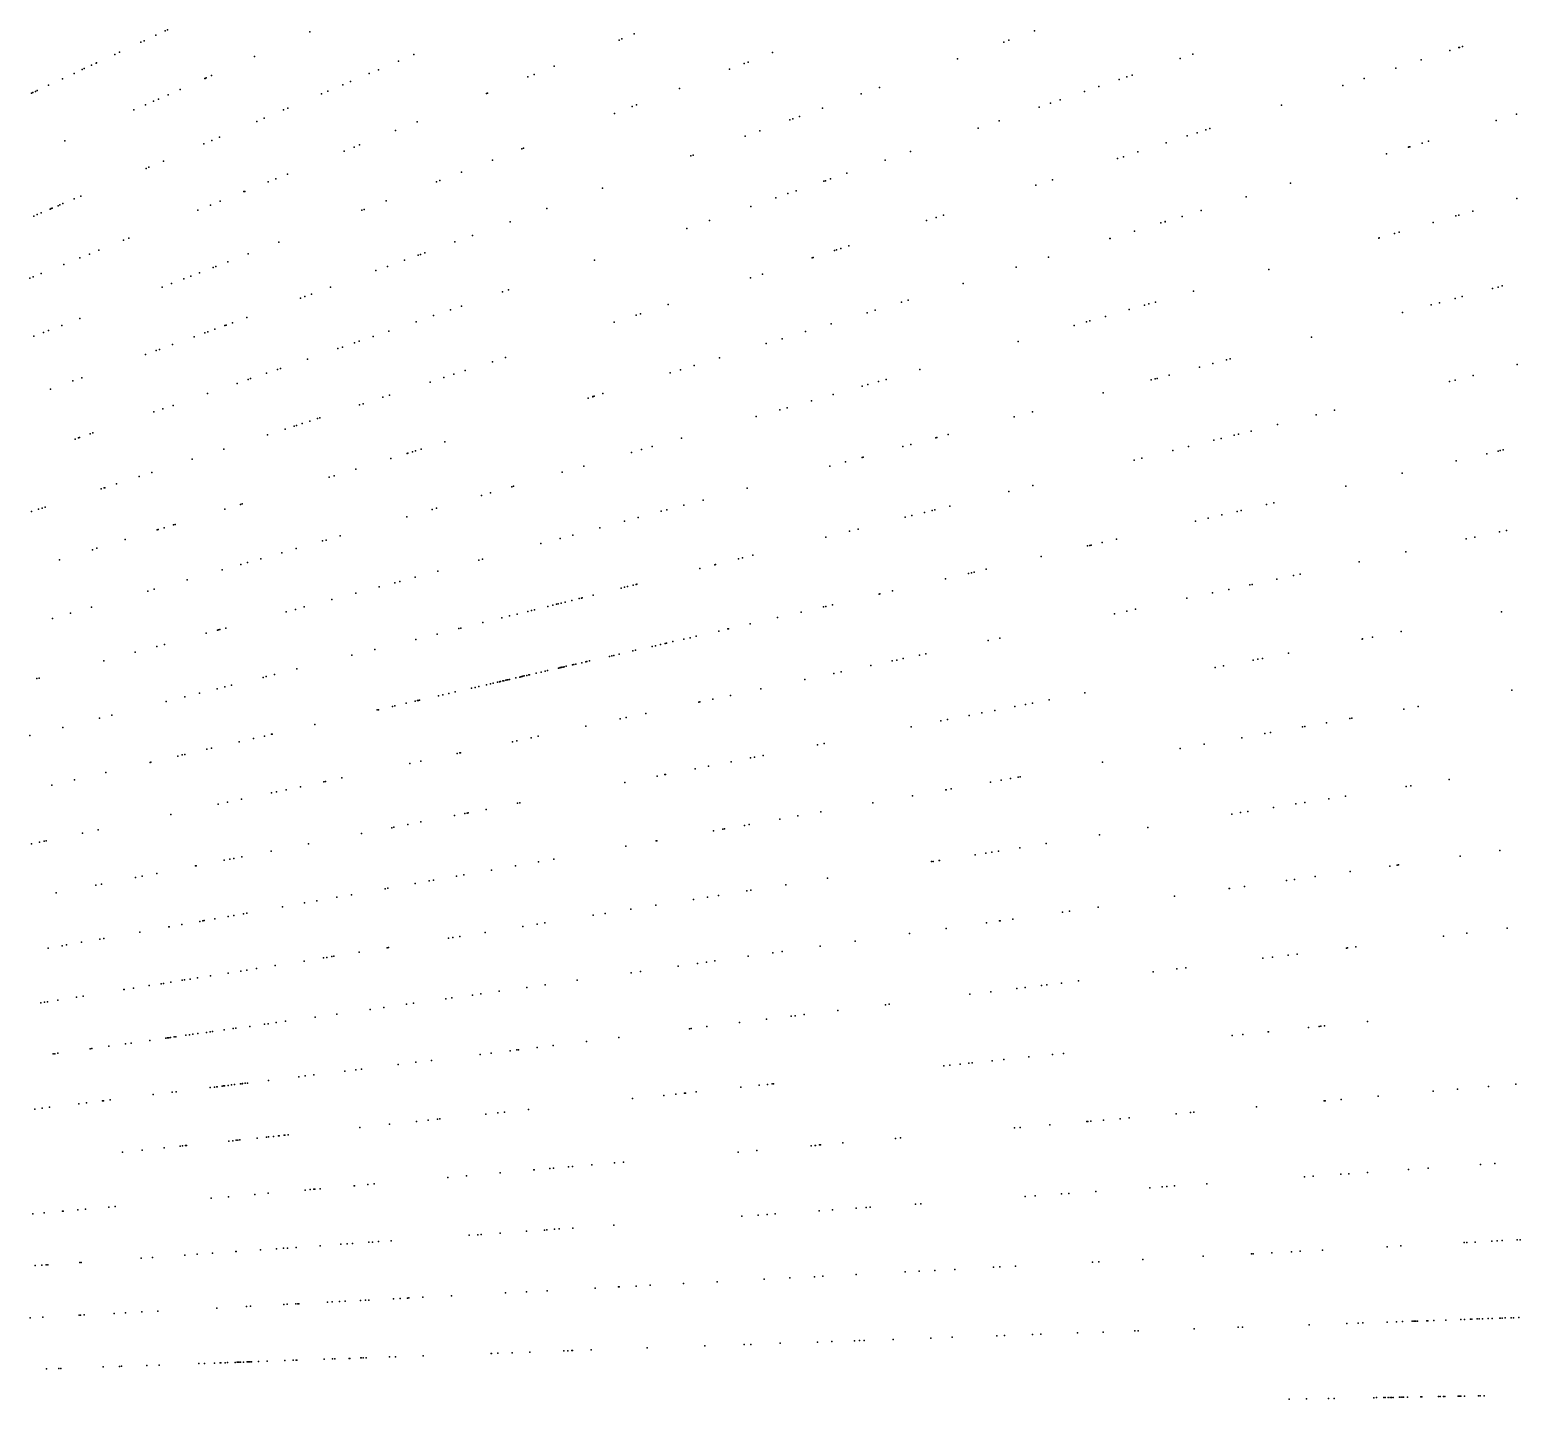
# Model space of a CAD drawing. Header units: metres. Extents: x -4327 to 4266, y -3886 to 3992.
# Drawn here: x 2118 to 3185, y 53 to 1034 of the extents above; entities that cross this region are included whole.
import ezdxf

# ---------------------------------------------------------------- set-up
doc = ezdxf.new("R2010")
doc.units = ezdxf.units.M

msp = doc.modelspace()

# ---------------------------------------------------------------- linework, layer by layer
for p in [(2199.68, 1025.73, 2394.21), (2208.02, 1029.62, 2440.27), (2214.65, 1032.71, 2379.15), (2216.37, 1033.51, 2433.52), (2318.32, 1032.18, 2388.55), (2539.88, 1026.18, 2451.68), (2541.9, 1026.99, 2442.88), (2550.68, 1030.54, 2435.22), (2819.17, 1026.1, 2452.55), (2837.55, 1032.78, 2471.29), (2178.52, 1015.86, 2444.72), (2181.99, 1017.48, 431.97), (2197.15, 1024.55, 2396.68), (2278.63, 1014.51, 2396.88), (2392.92, 1015.74, 2430.78), (2649.76, 1017.15, 2417.44), (2815.39, 1024.72, 2454.71), (2951.01, 1016.11, 2470.11), (3134.97, 1018.61, 2407.29), (3141.52, 1020.74, 2484.9), (3141.96, 1020.89, 2420.96), (3144.03, 1021.56, 2489.71), (2155.33, 1005.05, 415.99), (2156.76, 1005.71, 324.53), (2161.95, 1008.14, 2436.74), (2165.35, 1009.72, 2408.83), (2165.5, 1009.79, 2390.67), (2367.4, 1004.9, 2463.35), (2381.9, 1011.06, 2451.52), (2493.44, 1007.41, 2393.68), (2618.85, 1005.28, 2418.42), (2629.42, 1009.34, 2446.99), (2632.28, 1010.44, 2425.47), (2782.31, 1012.68, 2450.26), (2941.74, 1012.92, 2434.87), (3096.44, 1006.09, 2465.96), (3114.45, 1011.94, 2548.44), (2131.16, 993.78, 629.39), (2141.03, 998.38, 2413.16), (2149.53, 1002.34, 534.63), (2243.01, 998.65, 2419.38), (2243.21, 998.74, 2403.82), (2244.03, 999.11, 2376.01), (2247.94, 1000.85, 2382.74), (2341.92, 994.09, 2431.53), (2347.49, 996.45, 2447.98), (2360.91, 1002.15, 2435.24), (2474.42, 999.73, 2388.5), (2479.04, 1001.6, 2408.76), (2898.17, 997.92, 2483.5), (2903.68, 999.82, 2438.68), (2907.52, 1001.14, 2480.42), (3058.34, 993.71, 2435.62), (3073.55, 998.66, 2520.65), (2118.94, 988.08, 2401.32), (2119.95, 988.55, 739.62), (2121.83, 989.43, 841.29), (2123.01, 989.98, 519.99), (2206.35, 982.33, 2398.09), (2209.82, 983.88, 2383.59), (2216.76, 986.96, 2365.12), (2225.48, 990.85, 2418.88), (2326.58, 987.58, 2407.7), (2331.15, 989.51, 2381.01), (2444.94, 987.82, 2391.3), (2445.64, 988.1, 2442.28), (2583.19, 991.59, 2372.36), (2713.27, 987.55, 2511.36), (2726.36, 992.31, 2457.52), (2855.95, 983.38, 2450.06), (2873.25, 989.34, 2484.2), (2883.54, 992.88, 2520.96), (2192.32, 976.08, 2401.11), (2200.66, 979.8, 2447.33), (2299.54, 976.1, 2405.84), (2302.53, 977.36, 2388.02), (2536.55, 973.69, 2376.21), (2549.25, 978.56, 2457.31), (2552.34, 979.75, 2367.42), (2685.52, 977.45, 2428.75), (2840.72, 978.14, 2467.02), (2849.04, 981, 2452.31), (3014.41, 979.44, 2483.29), (3182.85, 973.09, 2472.64), (3182.9, 973.11, 2475.5), (2280.24, 967.9, 2390.86), (2285.7, 970.22, 2386.14), (2379.74, 961.48, 2389.5), (2395.13, 967.69, 2391.83), (2640.79, 961.17, 2501.38), (2662.12, 968.93, 2499.52), (2664.45, 969.78, 2498.96), (2669.21, 971.51, 2503.43), (2797.21, 963.16, 2450.92), (2812.11, 968.29, 2508.07), (2960.22, 961.83, 2457.87), (2962.99, 962.73, 2443.66), (3168.1, 968.59, 2497.83), (2142.72, 954, 2398.54), (2242.38, 951.84, 2361.46), (2248.06, 954.25, 2375.2), (2253.49, 956.55, 2370.56), (2353.94, 951.05, 2366.18), (2630.16, 957.3, 2474.95), (2931.69, 952.56, 2519.96), (2946.78, 957.47, 2446.72), (2953.97, 959.8, 2460.95), (3115.23, 952.42, 2495.39), (3119.71, 953.79, 2476.46), (2342.98, 946.63, 2438.95), (2350.14, 949.52, 2433.09), (2449.25, 940.18, 2474.69), (2470.27, 948.25, 2447.29), (2471.5, 948.72, 2398.09), (2591.25, 943.14, 2441.02), (2593.03, 943.79, 2440.01), (2730.46, 940.17, 2448.75), (2748.73, 946.46, 2484.28), (2896.88, 941.25, 2495.59), (2901.12, 942.63, 2433.21), (2911.52, 946.01, 2417.44), (2911.52, 946.01, 2428.3), (3089.76, 944.64, 2522.87), (3105.52, 949.45, 2426.34), (3105.98, 949.59, 2429.46), (3106.46, 949.74, 2505.27), (2200.98, 934.26, 2458.51), (2202.86, 935.06, 2457.93), (2213.42, 939.54, 2437.58), (2302.37, 930.22, 2430.92), (2426.91, 931.6, 2430.78), (2703.05, 930.73, 2494.71), (2288.35, 924.55, 2397.73), (2294.07, 926.87, 2390.65), (2408.97, 924.72, 2352.83), (2411.39, 925.64, 2402.06), (2527.95, 920.1, 2402.4), (2666.79, 918.25, 2472.11), (2686.52, 925.04, 2490.4), (2687.66, 925.44, 2507.95), (2691.23, 926.66, 2440.38), (2838.46, 922.27, 2456.16), (2850.4, 926.15, 2471.98), (3020.84, 923.56, 2455.52), (2139.32, 908.09, 2439.72), (2141.47, 909, 2447.51), (2149.42, 912.37, 2437.88), (2154.37, 914.48, 2393.36), (2247.17, 907.91, 2435.57), (2254.05, 910.7, 2377.31), (2271.14, 917.6, 2384.9), (2271.63, 917.8, 2459.4), (2373, 910.91, 2410.79), (2652.16, 913.21, 2463.96), (2660.87, 916.21, 2513.14), (2989.16, 913.88, 2454.47), (3183.06, 912.73, 2421.04), (2120.47, 900.09, 2412.95), (2123.01, 901.17, 2431.72), (2125.95, 902.41, 2440.41), (2132.25, 905.08, 2394.77), (2133.04, 905.42, 2400.89), (2133.61, 905.66, 2425.25), (2138, 907.53, 2419.64), (2238.11, 904.26, 2373.41), (2355.61, 904.23, 2369.7), (2357.25, 904.86, 2379.14), (2488.2, 905.63, 2422.36), (2634.33, 907.07, 2471.73), (2767.13, 899.09, 2491.84), (2772.29, 900.77, 2485.49), (2943.2, 899.83, 2433.06), (2956.98, 904.04, 2417.16), (3139.43, 900.22, 2487.71), (3141.59, 900.84, 2520.54), (3151.53, 903.69, 2502.95), (2461.82, 896.03, 2401.93), (2588.35, 891.24, 2498.85), (2604.69, 896.87, 2468.19), (2760.15, 896.83, 2496.55), (2909.01, 889.37, 2536.97), (2928.07, 895.2, 2480.83), (2930.98, 896.09, 2513.9), (2931.03, 896.11, 2477.8), (3095.47, 887.61, 2463.99), (3098.71, 888.54, 2455.44), (3123.17, 895.56, 2514.26), (2167.14, 875.58, 2486.02), (2184.87, 882.74, 2375.82), (2188.76, 884.32, 2387.85), (2296.22, 881.44, 2415.71), (2422.1, 881.57, 2418.1), (2434.83, 886.21, 2460.2), (2695.6, 875.85, 2446.25), (2698.69, 876.86, 2430.21), (2704.46, 878.73, 2443.48), (2891.38, 883.98, 2463.43), (2891.58, 884.04, 2466.34), (3084.05, 884.34, 2485.56), (3084.34, 884.42, 2477.4), (2142.01, 865.43, 2441.14), (2153.61, 870.11, 2451.67), (2160.55, 872.92, 2443.51), (2259.55, 867.36, 2450.86), (2274.12, 872.95, 2445.23), (2386.02, 868.44, 2440.01), (2396, 872.07, 2428.91), (2397.7, 872.69, 2430.64), (2400.65, 873.76, 2438.94), (2522.27, 868.49, 2461.87), (2678.29, 870.23, 2503.84), (2678.82, 870.4, 2504.34), (2694.29, 875.43, 2455.87), (2847.5, 870.57, 2455.92), (2117.7, 855.61, 2488.47), (2120, 856.54, 2445.27), (2125.78, 858.87, 2433.25), (2228.02, 855.26, 2432.53), (2232.98, 857.16, 2416.77), (2239.24, 859.56, 2442.11), (2249, 863.31, 2381.57), (2251.06, 864.1, 2465.75), (2365.65, 861.02, 2403.38), (2374.04, 864.08, 2417.19), (2633.98, 855.83, 2478.69), (2642.53, 858.61, 2484.01), (2824.43, 863.52, 2493.41), (3005.32, 861.76, 2463.3), (2212.46, 849.28, 2439.38), (2219.27, 851.9, 2438.9), (2319.6, 844.27, 2437.7), (2333.01, 849.15, 2396.24), (2456.26, 845.76, 2453.12), (2460.55, 847.24, 2406.89), (2786.29, 851.86, 2487.08), (2951.38, 846.3, 2421.8), (3165.52, 848.2, 2487.8), (3169.58, 849.29, 2440.59), (3172.49, 850.07, 2442.83), (2311.72, 841.4, 2424.12), (2314.85, 842.54, 2382.78), (2419.12, 832.97, 2426.61), (2427, 835.68, 2415.97), (2575.09, 836.7, 2512.49), (2742.28, 838.4, 2434.31), (2746.99, 839.84, 2427.72), (2905.39, 833.11, 2506.8), (2916.24, 836.22, 2493.9), (2919.42, 837.13, 2488.3), (2924.09, 838.47, 2536.97), (3121.76, 836.47, 2470.12), (3127.7, 838.07, 2528.41), (3138.79, 841.04, 2438.98), (3143.83, 842.39, 2510.16), (2153.53, 826.66, 2458.85), (2262.95, 823.65, 2438.58), (2273.1, 827.34, 2489.94), (2394.43, 824.47, 2412.36), (2406.98, 828.79, 2451.63), (2536.25, 824.08, 2493.61), (2552.11, 829.23, 2495.53), (2555.09, 830.2, 2484.8), (2691.88, 822.99, 2508.24), (2717.71, 830.89, 2501.88), (2717.71, 830.89, 2501.88), (2723.35, 832.61, 2452.46), (2874.65, 824.29, 2455.6), (2877.01, 824.97, 2498.89), (2888.22, 828.18, 2478.19), (3101.16, 830.95, 2492.89), (2120.48, 813.98, 2510.16), (2127.42, 816.64, 2447.69), (2131.06, 818.04, 2514.4), (2140.65, 821.72, 2503.68), (2235.47, 813.64, 2481), (2243, 816.39, 2467.72), (2245.21, 817.19, 2464.76), (2250.25, 819.03, 2459.54), (2250.3, 819.04, 2462.28), (2257.52, 821.67, 2446.03), (2258.28, 821.95, 2468.32), (2363.66, 813.87, 2391.78), (2374.92, 817.75, 2377.08), (2656.75, 812.25, 2459.24), (2673.4, 817.34, 2474.65), (2865.8, 821.75, 2475.39), (3035.97, 813.49, 2470.85), (2200.65, 800.97, 2450.37), (2208.28, 803.75, 2440.15), (2210.62, 804.6, 2437.41), (2220.03, 808.03, 2510.05), (2338.34, 805.15, 2471.72), (2341.68, 806.3, 2400.78), (2350.21, 809.24, 2457.32), (2353.6, 810.41, 2402.49), (2645.26, 808.74, 2478.37), (2825.77, 810.28, 2492.73), (2295.1, 790.26, 2484.95), (2297.24, 791, 2476.43), (2316.59, 797.67, 2408.99), (2316.7, 797.71, 2435.54), (2449.23, 795.8, 2421.25), (2458.59, 798.84, 2406.7), (2593.69, 792.97, 2475.76), (2611.8, 798.51, 2509.49), (2955.57, 791.94, 2418.95), (2965.23, 794.53, 2492.84), (2975.14, 797.19, 2478.95), (2977.57, 797.84, 2478.21), (3183.34, 793.7, 2456.86), (2148.61, 782.03, 2502.12), (2154.96, 784.34, 2447.16), (2266.16, 780.3, 2469.73), (2274.14, 783.05, 2473.03), (2275.88, 783.65, 2461.46), (2287.25, 787.56, 2462.98), (2404.47, 781.26, 2434.81), (2414.32, 784.46, 2376.33), (2421.52, 786.8, 2454.75), (2429.54, 789.41, 2375.67), (2576.57, 787.74, 2432.62), (2583.87, 789.97, 2507.22), (2725.76, 781.6, 2510.12), (2731.15, 783.14, 2506.8), (2755.39, 790.1, 2430.64), (2921.06, 782.7, 2472.17), (2924, 783.48, 2538.67), (2925.26, 783.82, 2453.76), (2933.87, 786.13, 2458.24), (3134.72, 781.57, 2438.64), (3138.83, 782.6, 2428.02), (3151.8, 785.83, 2530.71), (2132.42, 776.14, 2513.38), (2244.91, 772.98, 2476.13), (2370.71, 770.29, 2432.27), (2375.3, 771.78, 2436.98), (2517.83, 769.78, 2459.22), (2520.97, 770.74, 2519.45), (2521.14, 770.79, 2422.38), (2521.91, 771.02, 2523.13), (2528.34, 772.99, 2442.62), (2693.23, 772.27, 2477.44), (2714.13, 778.27, 2521.47), (2717.96, 779.36, 2536.13), (2886.76, 773.5, 2484.2), (2206.61, 759.8, 2484.93), (2213.09, 762.03, 2514.12), (2220.37, 764.54, 2459.78), (2353.85, 764.81, 2399.22), (2356.64, 765.72, 2399.43), (2655.12, 761.34, 2469.35), (2660.38, 762.85, 2490.59), (2677.79, 767.84, 2474.08), (2836.06, 759.92, 2478.73), (3052.32, 761.03, 2467.42), (2300.53, 747.49, 2457.49), (2307.13, 749.63, 2435.14), (2308.84, 750.19, 2450.27), (2312.73, 751.45, 2481.33), (2318.27, 753.25, 2471.04), (2323.73, 755.03, 2474.16), (2325.39, 755.56, 2459.77), (2638.08, 756.46, 2502.41), (2822.9, 756.39, 2500.17), (3011.61, 750.88, 2517.62), (3039.25, 757.77, 2465.15), (2150.19, 740.37, 2450.69), (2152.54, 741.18, 2527), (2153.4, 741.48, 2505.94), (2160.92, 744.07, 2441.47), (2162.94, 744.76, 2517.04), (2288.07, 743.44, 2433.54), (2415.12, 738.37, 2515.84), (2584.62, 741.13, 2422.32), (2766.74, 741.35, 2431.56), (2767.48, 741.54, 2505.73), (2775.71, 743.75, 2510.42), (2966.02, 739.51, 2496.14), (2971.3, 740.83, 2489.46), (2980.45, 743.11, 2433.78), (2983.69, 743.92, 2425.52), (2992.58, 746.13, 2501.71), (2256.62, 733.22, 2498.99), (2376.25, 726.49, 2437.83), (2388.08, 730.11, 2397.08), (2388.48, 730.23, 2515.39), (2391.81, 731.25, 2435.13), (2393.92, 731.89, 2421.37), (2393.92, 731.89, 2421.37), (2398.08, 733.17, 2407.12), (2548.79, 730.85, 2525.82), (2555.97, 732.91, 2527.4), (2563.61, 735.1, 2437.1), (2714.11, 727.24, 2525.84), (2714.63, 727.38, 2471.44), (2743.08, 735.01, 2508.34), (2748.92, 736.57, 2450.83), (2914.37, 726.63, 2455.4), (2936.53, 732.16, 2474.07), (2947.79, 734.97, 2478.04), (3161.6, 729.91, 2494.01), (3169.57, 731.75, 2486.22), (3171.16, 732.12, 2518.54), (3173.27, 732.61, 2517.38), (2205.11, 716.48, 2458.01), (2234.08, 725.9, 2479.44), (2351.18, 718.83, 2465.32), (2499.1, 716.61, 2473.88), (2514.67, 721.07, 2516.62), (2690.78, 720.99, 2474.08), (2702.09, 724.02, 2462.73), (2908.98, 725.29, 2461.79), (3100.82, 715.88, 2476.58), (3139.57, 724.83, 2462.69), (2171.09, 705.43, 2492.62), (2171.5, 705.56, 2506.78), (2179.92, 708.3, 2502.76), (2195.93, 713.5, 2445.11), (2332.12, 713, 2434.7), (2335.82, 714.13, 2478.78), (2463.05, 706.27, 2446.19), (2464.19, 706.6, 2468.8), (2631.65, 705.15, 2497.89), (2836.28, 707.16, 2495.19), (3060.52, 706.58, 2483.14), (2168.74, 704.67, 2509.09), (2441.22, 700.01, 2456.48), (2447.74, 701.88, 2498.24), (2600.05, 696.68, 2500.53), (2819.05, 702.87, 2488.27), (3008.93, 694.67, 2485.37), (2118.85, 688.46, 2464.85), (2123.95, 690.11, 2454.59), (2126.51, 690.94, 2454.85), (2128.75, 691.67, 2470.94), (2257.42, 690.16, 2491.6), (2268.56, 693.57, 2476.7), (2269.72, 693.92, 2477.96), (2387.69, 684.66, 2537.32), (2405.92, 689.89, 2423.6), (2409.14, 690.81, 2464.2), (2553.49, 684.21, 2512.76), (2570.12, 688.66, 2529.13), (2574.05, 689.71, 2459.32), (2586.36, 693.01, 2436.16), (2744.85, 684.37, 2512.43), (2749.49, 685.53, 2502.88), (2758.76, 687.84, 2453.93), (2764.22, 689.2, 2516.29), (2766.17, 689.68, 2446.98), (2776.71, 692.31, 2522.11), (2961.78, 683.78, 2509.91), (2971.75, 686.08, 2535.18), (2982.63, 688.6, 2527.58), (2985.46, 689.25, 2435.84), (3003.75, 693.47, 2415.29), (2209.01, 675.36, 2456.88), (2209.67, 675.56, 2501), (2213.91, 676.86, 2494.85), (2220.63, 678.92, 2442.98), (2221.91, 679.31, 2441.71), (2525.99, 676.84, 2445.29), (2543.75, 681.59, 2525.14), (2705.05, 674.44, 2481.44), (2711.07, 675.95, 2484.24), (2952.74, 681.69, 2458.09), (3170.5, 673.91, 2485.75), (3175.54, 674.98, 2515.11), (2165.74, 662.13, 2456.65), (2186.09, 668.36, 2504.29), (2327.43, 667.38, 2478.69), (2329.91, 668.09, 2505.82), (2339.93, 670.96, 2497.44), (2483.91, 665.56, 2455), (2497.54, 669.21, 2490.13), (2506.71, 671.67, 2480.24), (2687.9, 670.17, 2473.84), (2875.51, 663.86, 2496.95), (2877.23, 664.26, 2492.92), (2878.09, 664.46, 2471.67), (2885.95, 666.27, 2461.99), (2896.26, 668.65, 2470.78), (3146.63, 668.84, 2436.53), (3152.91, 670.17, 2463.6), (2139.06, 653.98, 2463.87), (2162.54, 661.15, 2461.08), (2273.59, 651.94, 2453.27), (2283.16, 654.69, 2504.28), (2298.24, 659.01, 2477.16), (2308.61, 661.98, 2466.7), (2439.28, 653.6, 2477.58), (2442.07, 654.35, 2453.49), (2625.41, 654.59, 2521.8), (2628.38, 655.33, 2440.39), (2635.61, 657.13, 575.04), (2842.25, 656.19, 2506.54), (3069.97, 652.54, 2517.55), (3103.42, 659.65, 2471.87), (2255.41, 646.73, 2441.63), (2268.85, 650.58, 2453.5), (2393.84, 641.43, 2498.64), (2409.93, 645.74, 2482.72), (2597.76, 647.69, 509.05), (2608.57, 650.39, 563.02), (2609.02, 650.5, 2489.67), (2790.2, 644.17, 2439), (2792.36, 644.67, 2509.1), (2794.27, 645.11, 2434.47), (2802.92, 647.1, 2420.48), (3023.09, 642.58, 2421.46), (3027.81, 643.58, 2482.98), (2202.27, 631.49, 2512.56), (2206.81, 632.79, 2531.57), (2230.48, 639.58, 2451.85), (2351.23, 630.01, 2508.31), (2367.9, 634.48, 2531.61), (2379.29, 637.53, 2435.17), (2382.72, 638.45, 2468.12), (2541.35, 633.63, 535.1), (2543.79, 634.24, 2459.49), (2545.86, 634.75, 2448.07), (2550.07, 635.8, 2522.77), (2552.17, 636.33, 2524.85), (2552.58, 636.43, 507.64), (2735.73, 631.59, 2474.5), (2773.83, 640.39, 2459.73), (2964.89, 630.21, 2450.45), (2976.66, 632.71, 2512.77), (2991.71, 635.91, 2503.11), (2993.31, 636.25, 2538.08), (3011.1, 640.03, 2485.87), (2161.95, 619.93, 2469.26), (2314.35, 620.13, 2490.62), (2334.06, 625.41, 2452.25), (2488.88, 620.55, 372.63), (2492.39, 621.42, 411.87), (2494.96, 622.06, 385.01), (2496.14, 622.36, 425.45), (2496.29, 622.39, 273.95), (2498.36, 622.91, 312.59), (2501.31, 623.65, 207.84), (2505.93, 624.8, 2495.4), (2511.27, 626.13, 490.65), (2512.91, 626.54, 429.76), (2513.41, 626.66, 2478.37), (2521.25, 628.62, 535.3), (2686.34, 620.19, 2505.65), (2688.05, 620.58, 2496.28), (2692.74, 621.67, 2500.64), (2726.24, 629.4, 2515.15), (2726.67, 629.5, 2512.79), (2946.69, 626.34, 2481.95), (2133.97, 611.91, 2475.01), (2146.76, 615.57, 2465.38), (2301.38, 616.65, 2471.26), (2307.95, 618.41, 2497.32), (2442.23, 608.92, 2439.93), (2455.79, 612.3, 408.65), (2461.39, 613.69, 2464.45), (2466.96, 615.08, 2470.03), (2474.53, 616.97, 301.14), (2477.01, 617.59, 311.33), (2479.24, 618.14, 2468.82), (2653.32, 612.57, 2499.38), (2670.29, 616.49, 2518.12), (2894.9, 615.33, 2501.31), (2903.72, 617.2, 2473.06), (2909.93, 618.53, 2470.12), (3171.92, 616.56, 2508.99), (2244.02, 601.28, 2446.78), (2252.28, 603.5, 2488.2), (2252.91, 603.66, 2440.43), (2253.86, 603.92, 2438.8), (2258.12, 605.06, 2530.38), (2409.43, 600.74, 2430.92), (2425.14, 604.65, 2533.69), (2426.38, 604.96, 2437.37), (2590.77, 598.13, 2456.53), (2595.14, 599.14, 586.65), (2611.29, 602.86, 2451.72), (2617.8, 604.37, 2444.4), (2618.3, 604.48, 2447.55), (2633.75, 608.05, 2524.75), (3079.54, 598.6, 2494.03), (3100.09, 602.6, 2505.05), (2193.12, 587.64, 2471.02), (2208.69, 591.82, 2456.11), (2214.27, 593.31, 2511.31), (2364.86, 589.63, 2481.53), (2394.2, 596.94, 2485.05), (2549.69, 588.64, 565.91), (2551.55, 589.07, 629.44), (2563.45, 591.82, 564.46), (2565.98, 592.4, 468.06), (2569.5, 593.22, 2476.66), (2572.83, 593.98, 631.64), (2573.87, 594.23, 578.83), (2578.43, 595.28, 2520.82), (2586.15, 597.06, 578.55), (2804.25, 596.06, 2501.78), (2812.75, 597.87, 2446.51), (3072.25, 597.18, 2449.35), (3072.46, 597.23, 2499.46), (2170.79, 581.66, 2480.95), (2348.37, 585.51, 2456.17), (2497.49, 576.59, 423.9), (2497.77, 576.66, 669.68), (2497.93, 576.69, 219.36), (2498.41, 576.8, 625.21), (2498.83, 576.9, 318.44), (2499.69, 577.1, 321.39), (2500.6, 577.31, 661.47), (2501.9, 577.61, 434.73), (2506.45, 578.66, 332.24), (2507.33, 578.86, 325.22), (2508.97, 579.24, 218.91), (2513.27, 580.23, 606.62), (2515.96, 580.85, 2473.21), (2516.75, 581.04, 673.26), (2518.74, 581.5, 446.36), (2532.93, 584.77, 545.89), (2534.64, 585.17, 521.12), (2536, 585.48, 595.65), (2539.85, 586.37, 711.42), (2539.95, 586.39, 574.18), (2720.31, 578.22, 2489.03), (2735.47, 581.44, 2516.67), (2738.77, 582.14, 2454.15), (2743.34, 583.12, 2460.95), (2754.97, 585.59, 2526.28), (2759.63, 586.58, 2511.19), (2967.01, 576.73, 2468.15), (2972.88, 577.87, 2537.02), (2994.03, 581.98, 2435.66), (2997.41, 582.64, 2432.95), (3000.87, 583.31, 2452.16), (3019.52, 586.94, 2497.88), (2122.71, 568.78, 2482.56), (2124.34, 569.22, 2481.74), (2284.98, 569.71, 2458.65), (2287.11, 570.24, 2487.97), (2293.06, 571.73, 2486.28), (2309.06, 575.71, 2495.44), (2452.85, 566.29, 731.51), (2454.08, 566.57, 2487.23), (2454.66, 566.7, 466.2), (2454.84, 566.74, 771.01), (2456.47, 567.12, 367.65), (2456.85, 567.21, 380.35), (2457.41, 567.34, 480.96), (2458.83, 567.67, 366.59), (2459.78, 567.88, 741.05), (2460.11, 567.96, 427.47), (2461.27, 568.23, 2483.66), (2465.96, 569.31, 2523.93), (2468.75, 569.96, 493.22), (2469.42, 570.11, 479.02), (2469.54, 570.14, 2489.29), (2470.15, 570.28, 477.73), (2470.42, 570.34, 321.84), (2470.94, 570.46, 470.72), (2471.97, 570.7, 329.08), (2473.74, 571.11, 394.31), (2475.19, 571.44, 384.61), (2475.63, 571.54, 294.4), (2480.46, 572.66, 714.22), (2483.96, 573.47, 676.38), (2486.9, 574.15, 498.29), (2488.57, 574.53, 286.06), (2496.37, 576.33, 433.77), (2672.98, 568.16, 2508.17), (2693.69, 572.56, 2494.59), (2699.06, 573.7, 2485.9), (2228.68, 555.67, 2519.02), (2239.33, 558.33, 2454.69), (2251.87, 561.45, 2446.96), (2257.3, 562.81, 2447.51), (2262.15, 564.02, 2466.19), (2410.55, 556.52, 2459.15), (2413.48, 557.2, 2483.73), (2417.94, 558.22, 2453.28), (2422.51, 559.28, 262), (2434.1, 561.96, 2529.66), (2436.65, 562.54, 356.33), (2439.46, 563.19, 2491.36), (2444.99, 564.47, 368.72), (2447.68, 565.09, 432.36), (2449.6, 565.53, 532.22), (2619.59, 556.81, 2439.3), (2641.42, 561.45, 2451.55), (2873.55, 558.56, 2465.86), (3179.51, 560.63, 2459.23), (2215.4, 552.36, 2509.51), (2366.44, 546.34, 2513.61), (2367.41, 546.56, 254.7), (2377.61, 548.91, 2489.9), (2379.18, 549.28, 2445.76), (2387.42, 551.18, 264.96), (2393.66, 552.62, 249.4), (2395.43, 553.03, 339.36), (2395.54, 553.05, 347.58), (2395.62, 553.07, 246.89), (2396.25, 553.22, 213.13), (2396.98, 553.39, 2432.01), (2596.93, 552, 2509.84), (2597.81, 552.18, 2451.01), (2607.11, 554.16, 2527.94), (2808.95, 546.01, 2475.18), (2823.3, 548.79, 2433.49), (2830.95, 550.28, 2486.33), (2836.03, 551.27, 2455.3), (2847.97, 553.59, 2493.02), (3101.95, 546.96, 2481.71), (3112.22, 548.77, 2529.27), (2141.4, 533.91, 2457.8), (2167.74, 540.48, 2469.01), (2176.39, 542.63, 2470.72), (2321.81, 536.03, 2482.41), (2516.04, 534.8, 2498.95), (2540.7, 540.04, 2471.64), (2545.03, 540.96, 2473.15), (2559.04, 543.94, 2525.06), (2749.15, 534.38, 2479.13), (2770.47, 538.52, 2454.76), (2775.15, 539.43, 2450.79), (2790.59, 542.44, 2456.3), (2799.74, 544.22, 2513.68), (3029.47, 534.18, 2437.35), (3031.19, 534.48, 2477.22), (3046.72, 537.22, 2489.92), (3063.4, 540.16, 2509.15), (3064.85, 540.41, 2441.04), (2117.79, 528.02, 2487.43), (2267.61, 523.52, 2518.99), (2277.91, 525.9, 2451.48), (2285.76, 527.71, 2519.79), (2290.95, 528.91, 2511.74), (2291.29, 528.99, 2512.1), (2463.49, 523.63, 2476.3), (2466.5, 524.27, 2463.15), (2476.86, 526.47, 2522.55), (2481.87, 527.54, 2483.91), (2985.9, 526.5, 2459.35), (3002.52, 529.42, 2467.52), (3006.49, 530.12, 2512.4), (2223.63, 513.37, 2467.44), (2226.95, 514.13, 2517.55), (2228.85, 514.57, 2459.74), (2244.46, 518.17, 2479.67), (2247.95, 518.98, 2488.96), (2423.92, 515.22, 2447.18), (2425.72, 515.6, 2483.97), (2426.27, 515.72, 2441.54), (2636.96, 512.57, 2506.39), (2643.02, 513.75, 2528.69), (2682.1, 521.35, 2502.32), (2686.77, 522.25, 2501.19), (2941.79, 518.72, 2530.23), (2959.13, 521.77, 2489.36), (2203.89, 508.81, 2461.64), (2204.52, 508.95, 2456.96), (2389.96, 508, 2512.28), (2397.73, 509.65, 2512.22), (2594.47, 504.31, 2526.01), (2604.03, 506.17, 2445.5), (2620.16, 509.31, 2447.21), (2633.91, 511.98, 2508.98), (2886.08, 508.89, 2509.89), (2133.5, 492.56, 2476.27), (2149.74, 496.31, 2459.75), (2172.25, 501.5, 2471.92), (2311.7, 491.37, 2524.7), (2328.24, 494.88, 2455.42), (2329.5, 495.15, 2513.74), (2341.26, 497.65, 2474.55), (2544.09, 494.52, 2487.8), (2567.09, 498.99, 2466.8), (2572.61, 500.06, 2458.63), (2573.2, 500.18, 2456.52), (2805.84, 494.75, 2450.9), (2813.53, 496.1, 2436.02), (2820.24, 497.28, 2507.29), (2825.66, 498.24, 2509.35), (2827.19, 498.51, 2496.92), (3103.75, 491.59, 2548.96), (3107.06, 492.11, 2503.68), (3134.47, 496.45, 2472.48), (2269.27, 482.35, 2511.1), (2290.79, 486.92, 2437.12), (2294.46, 487.7, 2430.39), (2301.33, 489.16, 2499.67), (2750.11, 484.92, 2458.43), (2773.91, 489.11, 2482.43), (2774.11, 489.15, 2466.29), (2777.79, 489.8, 2521.67), (3048.3, 482.8, 2418.07), (3060.16, 484.68, 2524.38), (2218.71, 471.6, 2465.92), (2252.62, 478.81, 2470.96), (2259.36, 480.24, 2448.73), (2259.37, 480.24, 2464.85), (2421.92, 470.77, 2553.52), (2429.33, 472.21, 2508.77), (2431.11, 472.56, 2502.41), (2431.81, 472.7, 2462.5), (2444.57, 475.18, 2532.79), (2467.14, 479.56, 2498.28), (2468.71, 479.87, 2491.7), (2668.01, 470.44, 2492.02), (2684.43, 473.34, 2532.18), (2721.7, 479.91, 2487.07), (2978.86, 471.8, 2471.03), (2985.12, 472.8, 2462.48), (2990.31, 473.62, 2475.02), (3008.72, 476.53, 2518.1), (3024.68, 479.06, 2445.49), (3031.07, 480.07, 2497.6), (2166.78, 460.56, 2486), (2376.95, 462.03, 2462.73), (2378.61, 462.36, 2461.76), (2388.49, 464.28, 2485.51), (2397.95, 466.12, 2441.5), (2607.56, 459.78, 2475.86), (2614.26, 460.96, 2457.9), (2615.29, 461.15, 2521.48), (2629.75, 463.7, 2535.42), (2632.97, 464.26, 2524.7), (2655.14, 468.17, 2439.58), (2918.77, 462.29, 2500.34), (2119.01, 450.41, 2498.97), (2124.62, 451.6, 2451.05), (2127.89, 452.3, 2446.75), (2129.33, 452.6, 2489.12), (2155.43, 458.15, 2464.85), (2317.37, 450.45, 2472.8), (2355.42, 457.85, 2499.72), (2544.67, 448.69, 2469.53), (2566.37, 452.52, 2474.31), (2566.92, 452.62, 2491.12), (2845.83, 450.74, 2445.96), (2884.15, 456.81, 2517.51), (2257.06, 438.73, 2532.73), (2260.96, 439.49, 2528.78), (2263.84, 440.04, 2526.45), (2269.52, 441.15, 2488.83), (2290.58, 445.24, 2503.69), (2493.16, 439.61, 2472.93), (2764.79, 437.9, 2480.66), (2769.16, 438.59, 2514.77), (2769.31, 438.62, 2479.26), (2794.91, 442.67, 2450.4), (2802.58, 443.89, 2500.78), (2806.85, 444.56, 2493.6), (2811.73, 445.33, 2514.47), (2826.86, 447.73, 2550.32), (3142.5, 441.65, 2519.99), (3170.74, 445.62, 2488.96), (2198.17, 427.28, 2469.35), (2208.73, 429.33, 2478.49), (2236.47, 434.73, 2455.27), (2236.88, 434.81, 2469.19), (2423.32, 427.3, 2519.1), (2428.74, 428.25, 2541.32), (2448.4, 431.72, 2441.82), (2465.58, 434.75, 2499.52), (2482.07, 437.66, 2541.07), (2763.78, 437.74, 2485.2), (3063.74, 430.58, 2473.38), (3091.97, 434.55, 2493.38), (3097.39, 435.31, 2542.77), (3098.28, 435.44, 2481.75), (2165.09, 420.85, 2459.01), (2169.16, 421.64, 2490.82), (2193.38, 426.35, 2472.08), (2372.29, 418.3, 2479.54), (2374.2, 418.64, 2497.85), (2393.81, 422.09, 2510.24), (2403.85, 423.86, 2452.94), (2406.87, 424.4, 2482.97), (2631.5, 416.79, 2543.56), (2634.27, 417.23, 2458.72), (2659.37, 421.2, 2517.69), (2689.12, 425.91, 2496.2), (2977.02, 418.39, 2454.87), (2977.27, 418.43, 2482.53), (2987.82, 419.91, 2530.31), (3018.02, 424.16, 2502.56), (3023.84, 424.97, 2452.11), (3038.51, 427.03, 2444.79), (2136.67, 415.33, 2467.03), (2314.46, 408.1, 2448.32), (2323.4, 409.68, 2501.11), (2337.7, 412.2, 2464.82), (2348.15, 414.04, 2478.55), (2566.12, 406.43, 2491.23), (2593.1, 410.71, 2465.71), (2603.31, 412.32, 2524.57), (2611.17, 413.57, 2518.41), (2937.82, 412.88, 2501.79), (2241.67, 395.27, 461.17), (2242.72, 395.45, 505.52), (2250.23, 396.78, 406.11), (2259.76, 398.46, 576.77), (2263.89, 399.18, 2515.59), (2270.85, 400.41, 2495.86), (2273.24, 400.83, 2463.21), (2298.82, 405.34, 2442.42), (2521.27, 399.33, 2479.96), (2529.89, 400.69, 2464.1), (2548.29, 403.61, 2468.52), (2812.32, 395.25, 2502.93), (2812.76, 395.31, 2473.21), (2812.9, 395.33, 2457.03), (2822.02, 396.61, 2470.44), (2857.61, 401.61, 2446.97), (2862.66, 402.32, 2503.26), (2883.14, 405.2, 2504.54), (2196.5, 387.3, 2497.56), (2217.2, 390.95, 2482.68), (2217.54, 391.01, 2458.7), (2226.66, 392.62, 556.54), (2239.49, 394.88, 462.01), (2443.92, 387.08, 2558.11), (2470.84, 391.34, 2533.22), (2470.86, 391.35, 2441), (2481.26, 392.99, 2494.44), (2486.61, 393.84, 2437.87), (2747.88, 386.19, 2486.21), (2774.09, 389.87, 2479.79), (2803.19, 393.96, 2522.38), (3147.09, 386.41, 2484.21), (3176.15, 389.98, 2476.31), (2130.77, 375.71, 2436.16), (2140.98, 377.51, 2464.04), (2143.87, 378.02, 2505.66), (2154.83, 379.95, 2479.97), (2167.8, 382.24, 2486.68), (2170.82, 382.77, 2481.96), (2373.6, 375.94, 2489.93), (2374.68, 376.11, 2496.51), (2417.72, 382.93, 2486.89), (2420.81, 383.42, 2444.31), (2425.71, 384.19, 2533.51), (2683.98, 377.21, 2526.06), (2709.06, 380.73, 2502.68), (3061.03, 375.85, 2429.88), (3061.76, 375.94, 2479.93), (3067.58, 376.65, 2498.55), (3130.54, 384.38, 2544.15), (2293.37, 363.23, 2456.2), (2314.14, 366.52, 2519.42), (2328.13, 368.74, 2471.74), (2330.57, 369.13, 2479.74), (2334.13, 369.69, 2467.31), (2335.59, 369.92, 2463.47), (2353.55, 372.77, 2482.41), (2596.02, 364.85, 2464.74), (2602.47, 365.75, 2465.48), (2608.38, 366.58, 2542.25), (2632.28, 369.94, 2537.69), (2649.92, 372.42, 2456.1), (2656.64, 373.37, 2516.79), (3001.08, 368.49, 2527.3), (3007.88, 369.32, 2521.81), (3019.23, 370.71, 2475.67), (3025.54, 371.49, 2469.81), (2226.94, 352.71, 454.24), (2228.51, 352.96, 2485.34), (2232.56, 353.6, 419.58), (2237.92, 354.45, 477.1), (2247.18, 355.92, 427.46), (2259.88, 357.93, 415.68), (2268.95, 359.37, 2483.77), (2273.29, 360.05, 394.85), (2280.11, 361.13, 2531.77), (2509.92, 352.75, 2473.12), (2548.56, 358.18, 2497.54), (2555.23, 359.11, 2476.89), (2582.3, 362.92, 2459.77), (2922.38, 358.82, 2504.99), (2939.35, 360.91, 2486.31), (2945.87, 361.71, 2480.8), (2185.14, 346.09, 2480.13), (2185.27, 346.11, 2499.41), (2192.09, 347.19, 2498.97), (2203.3, 348.97, 406.53), (2211.69, 350.3, 543.41), (2213.37, 350.56, 456.57), (2218.76, 351.42, 505.09), (2434.77, 342.18, 2449.33), (2440.71, 343.02, 2503.99), (2453.84, 344.87, 2511.98), (2473.73, 347.66, 2474.99), (2486.84, 349.5, 2540.21), (2791.09, 342.7, 2475.61), (2806.22, 344.56, 2486.29), (2824.81, 346.84, 2480.83), (2830.87, 347.59, 2494.37), (2842.4, 349, 2507.29), (2846.4, 349.49, 2450.66), (2856.76, 350.77, 2427.17), (2869.04, 352.27, 2426.83), (2125.6, 336.66, 2507.3), (2128.13, 337.06, 2466.39), (2130.39, 337.42, 2450.08), (2137.82, 338.6, 2439.77), (2151.19, 340.71, 2482.17), (2155.93, 341.47, 2471.28), (2361.58, 331.9, 2508.93), (2371.33, 333.27, 2491.92), (2387.58, 335.55, 2457.52), (2392.55, 336.25, 2468.01), (2415.75, 339.51, 2481.09), (2420.02, 340.11, 2529.25), (2696.49, 331.09, 2504.47), (2730.64, 335.28, 2489.4), (2733.44, 335.62, 2505.64), (2285.93, 321.27, 2528.85), (2288.58, 321.64, 2545.69), (2294.3, 322.44, 394.85), (2300.92, 323.37, 2460.56), (2322.06, 326.34, 2515.95), (2337.77, 328.55, 2472.8), (2626.24, 322.46, 2449.92), (2645.44, 324.82, 2533.43), (2663.18, 327, 2539.3), (2665.91, 327.33, 2454.47), (2672.55, 328.15, 2447.14), (3075.97, 323.3, 2514.38), (2203.77, 309.72, 471.13), (2215.26, 311.33, 531.26), (2216.42, 311.5, 467.46), (2216.55, 311.52, 405.39), (2217.33, 311.62, 2479.98), (2218.52, 311.79, 2473.16), (2221.01, 312.14, 510.72), (2221.09, 312.15, 441.7), (2222.27, 312.32, 434.31), (2229.38, 313.32, 481.73), (2232.16, 313.71, 2485.65), (2234.6, 314.05, 471.29), (2238.13, 314.55, 543.26), (2244.34, 315.42, 430.93), (2246.91, 315.78, 421.17), (2248.48, 316, 466.47), (2256.96, 317.19, 469.52), (2263.48, 318.11, 408.82), (2265.2, 318.35, 2511.4), (2275.21, 319.76, 2481.42), (2539.67, 311.83, 2521.33), (2590.32, 318.05, 2483.36), (2591.58, 318.21, 2490), (2602.78, 319.58, 2476.29), (2979.11, 313.12, 2487.21), (2986.62, 313.91, 2476.91), (3004.82, 315.82, 2464.45), (3005.04, 315.84, 2486.66), (3033.72, 318.86, 2524.38), (3041.5, 319.67, 2519.63), (3042.53, 319.78, 2509.3), (3045.17, 320.06, 2519.86), (2134.35, 299.96, 2442.85), (2135.57, 300.14, 2474.02), (2137.74, 300.44, 2509.5), (2160.97, 303.7, 2424.92), (2162.11, 303.87, 2493.76), (2174.22, 305.57, 2439.79), (2186.25, 307.26, 2491.28), (2190.23, 307.82, 485.91), (2440.46, 299.65, 2465.5), (2448.28, 300.61, 2527.96), (2461.84, 302.28, 2522.63), (2466.67, 302.87, 2443.52), (2467.7, 303, 2556.37), (2481.11, 304.64, 2473.98), (2492.63, 306.06, 2504.51), (2516.63, 309, 2482.17), (2850.38, 299.59, 2514.87), (2858.16, 300.4, 2532.85), (2351.37, 288.71, 2457.23), (2355.25, 289.19, 2529.41), (2381.68, 292.43, 2456.51), (2394.25, 293.98, 2485.7), (2405.54, 295.36, 2502.88), (2772.52, 291.4, 2495.03), (2776.72, 291.84, 2482.41), (2784.25, 292.64, 2483.68), (2790.33, 293.28, 2480.91), (2792.76, 293.53, 2469.45), (2807.25, 295.05, 2515.22), (2815.43, 295.91, 2514.25), (2833.48, 297.81, 2522.05), (2262.13, 277.75, 2513.24), (2264.23, 278.01, 419.59), (2268.69, 278.56, 473.48), (2269.73, 278.69, 2538.33), (2270.16, 278.74, 409.09), (2271.87, 278.95, 2485.65), (2273.62, 279.17, 518.99), (2288.64, 281.01, 2471.35), (2310.33, 283.67, 522.03), (2314.86, 284.23, 2488.75), (2321.07, 284.99, 2525.63), (2343.37, 287.73, 2505.67), (2646.21, 278.13, 2529.13), (2649.6, 278.48, 2524.08), (2650.6, 278.59, 2544.42), (3182.27, 278.41, 2485.95), (2175.21, 267.08, 2464.87), (2206.18, 270.89, 2486.28), (2219.74, 272.55, 2482.42), (2222.62, 272.9, 2499.31), (2246.84, 275.88, 545.43), (2250.02, 276.27, 464.43), (2251.66, 276.47, 409.59), (2251.82, 276.49, 494.53), (2255.42, 276.93, 452.64), (2255.48, 276.94, 559.34), (2256.37, 277.05, 460.57), (2257.19, 277.15, 504.82), (2257.22, 277.15, 503.52), (2259.79, 277.47, 544.63), (2549.55, 267.97, 2476.98), (2571.92, 270.32, 2493.27), (2580.56, 271.23, 2479.89), (2586.75, 271.88, 2477.71), (2587.48, 271.95, 2489.26), (2595.11, 272.76, 2477.58), (2627, 276.11, 2543.89), (2640.29, 277.51, 2531.75), (3057.24, 267.47, 2442.5), (3083.66, 269.78, 2419.78), (3123.11, 273.24, 2514.73), (3140.63, 274.77, 2500.7), (3162.61, 276.69, 2470.6), (2121.23, 260.45, 2478.93), (2126.63, 261.12, 2471.58), (2131.91, 261.77, 2513.51), (2152.85, 264.34, 2507.57), (2158.4, 265.02, 2440.45), (2169.78, 266.42, 2434.55), (2170.54, 266.51, 2514.28), (2444.32, 256.91, 2521.61), (2453.06, 257.83, 2516.86), (2457.82, 258.33, 2530.01), (2475.04, 260.14, 2558.88), (2938.88, 257.12, 2482.29), (2949.34, 258.03, 2493.89), (2951.62, 258.23, 2495.82), (2996.54, 262.16, 2522.6), (2996.54, 262.16, 2522.6), (3045.09, 266.41, 2460.14), (3045.69, 266.46, 2463.37), (2354.08, 247.42, 2460.53), (2375.42, 249.67, 2450.53), (2394.71, 251.69, 2497.54), (2403.06, 252.57, 2481.75), (2409.72, 253.27, 2494.07), (2411.35, 253.44, 2476.76), (2823.04, 246.98, 2464.77), (2827.14, 247.34, 2443.97), (2848.34, 249.2, 2492.33), (2874.89, 251.52, 2439.02), (2875.65, 251.59, 2442.37), (2877.74, 251.77, 2441.44), (2886.95, 252.58, 2509.47), (2898.9, 253.62, -481.25), (2905.2, 254.17, 2503.16), (2260.32, 237.57, 546.3), (2263.1, 237.86, 531.24), (2265.54, 238.12, 516.12), (2266.77, 238.25, 2516.15), (2268.27, 238.4, 504.98), (2280.64, 239.71, 449), (2287.27, 240.4, 515.79), (2288.65, 240.55, 434.96), (2292.26, 240.93, 429.14), (2295.93, 241.31, 2551.32), (2296.43, 241.36, 2551.87), (2300.02, 241.74, 424.07), (2300.32, 241.77, 469.93), (2302.8, 242.03, 2547.75), (2700.05, 236.22, 2515.04), (2737.89, 239.53, 2503.27), (2741.46, 239.85, 2503.79), (2741.46, 239.85, 2503.79), (2184.21, 229.57, 2462.03), (2198.2, 231.04, 2456.14), (2213.91, 232.69, 2487.31), (2225.35, 233.89, 2478.31), (2227.19, 234.09, 2477.65), (2229.21, 234.3, 2474.46), (2230.05, 234.39, 2475.39), (2625.27, 229.68, 2480.4), (2638.59, 230.85, 2463.18), (2677.55, 234.26, 2456.16), (2680.27, 234.49, 2521.31), (2680.49, 234.51, 2458.86), (2683.48, 234.77, 2458.91), (2684.18, 234.84, 2522.23), (2454.62, 214.75, 2503.28), (2478.84, 216.87, 2454.61), (2478.92, 216.88, 2457.37), (2490.19, 217.86, 2531.26), (2492.87, 218.1, 2509.22), (2503.67, 219.04, 2544.96), (2506.5, 219.29, 2482), (2520.24, 220.49, 2484.73), (2536.47, 221.91, 2503.47), (2543.04, 222.49, 2509.95), (3056.93, 213.76, 2452.57), (3062.58, 214.16, 2440.67), (3076.01, 215.1, 2434.94), (3105.37, 217.15, 2444.44), (3119.4, 218.13, 2488.73), (3157.04, 220.76, 2499.09), (3167.36, 221.48, 2493.23), (2321.15, 203.07, 2486.38), (2321.99, 203.15, 2484.56), (2325.65, 203.47, 2529.63), (2350.11, 205.61, 2509.15), (2350.28, 205.62, 2506.59), (2359.83, 206.46, 2519.54), (2364.39, 206.86, 466.05), (2417.17, 211.47, 2462.4), (2430.55, 212.65, 2457.2), (2920.01, 204.19, 2531.94), (2929.04, 204.82, 2492.55), (2932.28, 205.04, 2523.02), (2937.8, 205.43, 2513.86), (2960.91, 207.05, 2489.19), (3031.01, 211.95, 2522.82), (3037.05, 212.37, 2536.27), (2247.56, 196.64, 2474.32), (2260.15, 197.74, 2488.17), (2278.87, 199.37, 2486.9), (2288.43, 200.21, 2508.29), (2314.97, 202.53, 2540.16), (2318.61, 202.85, 2486.37), (2752.31, 192.46, 2507.5), (2756.1, 192.73, 2491.76), (2830.9, 197.96, 2465.52), (2837.98, 198.45, 2458.09), (2856.76, 199.76, 2460.76), (2862.12, 200.14, 2449.1), (2881.3, 201.48, 2435.71), (2119.79, 185.46, 2451.91), (2128.08, 186.18, 2524.78), (2141.04, 187.32, 2515.03), (2141.71, 187.37, 2474.52), (2152.16, 188.29, 2486.6), (2157.64, 188.77, 2487.45), (2174.27, 190.22, 2509.38), (2178.96, 190.63, 2509.26), (2627.73, 183.75, 2487.45), (2639.55, 184.58, 2479.6), (2645.85, 185.02, 2474.67), (2651.78, 185.43, 2469.39), (2683.15, 187.62, 2463.31), (2692.76, 188.3, 2532.36), (2709.79, 189.49, 2515.14), (2716.91, 189.98, 2510.74), (2719.81, 190.19, 2541.06), (2454.69, 171.65, 2480.89), (2473.61, 172.97, 2459.45), (2486.39, 173.87, 2507.46), (2488.11, 173.99, 2455.05), (2493.61, 174.37, 2503.79), (2497.04, 174.61, 2551.38), (2506.74, 175.29, 2541.81), (2536.04, 177.34, 2507.8), (2294.34, 160.44, 2481.26), (2299.48, 160.8, 2533.55), (2302.22, 160.99, 2468.1), (2308.42, 161.42, 2526.73), (2325.73, 162.63, 2534.55), (2340.53, 163.67, 2495.49), (2345.13, 163.99, 2519.6), (2348.83, 164.25, 447.69), (2360.56, 165.07, 437.9), (2363.24, 165.25, 465.18), (2367.39, 165.54, 467.35), (2376.54, 166.18, 482.66), (2432.47, 170.1, 2501.74), (2438.71, 170.53, 2472.83), (2441.15, 170.7, 2494.28), (3090.04, 161.94, 2512.69), (3099.95, 162.46, 2432.1), (3145.26, 164.84, 2404.49), (3147.13, 164.93, 2455.27), (3153.21, 165.25, 2391.55), (3165, 165.87, 2378.8), (3168.91, 166.08, 2441.81), (3172.57, 166.27, 2285.74), (3183.26, 166.83, 2494.65), (3185.43, 166.94, 2240.01), (2153.52, 150.59, 2515.07), (2154.42, 150.65, 2488.54), (2197.38, 153.66, 2466.61), (2205.58, 154.23, 2459.58), (2228.76, 155.85, 2485.42), (2237.7, 156.48, 2479.02), (2248.63, 157.24, 2477.52), (2265.29, 158.4, 2484.96), (2265.55, 158.42, -353.99), (2283.04, 159.65, 2529.26), (2878.92, 150.88, 2526.82), (2883.63, 151.12, 2440.47), (2915.11, 152.77, 2461.66), (2958.24, 155.03, 2498.08), (2992.93, 156.85, 2516.21), (2994.23, 156.92, 2500.62), (3007.62, 157.62, 2484.07), (3021.49, 158.35, 2467.92), (3027.72, 158.68, 2517.39), (3043.89, 159.52, 2502.88), (2121.63, 148.36, 2488.8), (2126.4, 148.69, 2527.7), (2129.39, 148.9, 2522.87), (2130.65, 148.99, 2477.41), (2662.28, 139.52, 2522.97), (2679.9, 140.45, 2449.64), (2685.85, 140.76, 2452.39), (2709.75, 142.01, 2468.8), (2744.72, 143.84, 2497.92), (2754.81, 144.37, 2509.85), (2765.96, 144.96, 2503.49), (2780.3, 145.71, 2489.01), (2808.15, 147.17, 2530.55), (2812.54, 147.4, 2476.72), (2823.82, 147.99, 2514.14), (2458.59, 128.85, 2506.68), (2473.61, 129.64, 2451.47), (2488.46, 130.41, 2452.77), (2522.8, 132.21, 2486.62), (2539.51, 133.09, 2494.91), (2539.94, 133.11, 2506.24), (2552.17, 133.75, 2480.13), (2562.09, 134.27, 2514.35), (2585.93, 135.52, 2502), (2610.07, 136.79, 2478.91), (2643.86, 138.56, 2544.12), (2251.7, 118.01, 2480.97), (2272.93, 119.12, 403.25), (2275.84, 119.27, 442.34), (2299.62, 120.52, 450.87), (2302.19, 120.65, 2476.24), (2308.36, 120.98, 2537.83), (2309.66, 121.04, 456.77), (2310.46, 121.09, 479.26), (2330.93, 122.16, 2493.49), (2334.24, 122.33, 420.7), (2339.56, 122.61, 2483.65), (2343.56, 122.82, 2506.99), (2354.61, 123.4, 2472.46), (2358.21, 123.59, 2495.25), (2360.51, 123.71, 515.24), (2378.27, 124.64, 2527.5), (2382.94, 124.88, 501.09), (2388.24, 125.16, 476.38), (2388.29, 125.16, 470.97), (2388.35, 125.17, -352.76), (2389.17, 125.21, 480.64), (2399.36, 125.75, 2508.48), (2419.73, 126.81, 2475.15), (2118.05, 111, 2462.85), (2127.14, 111.48, 2523.1), (2153.07, 112.84, 2462.54), (2154.01, 112.89, 2490.89), (2156.73, 113.03, 2496.79), (2178.08, 114.15, 2477.48), (2186.3, 114.58, 2517.11), (2197.85, 115.18, 2510.99), (2209.48, 115.79, 2499.41), (3061.28, 106.9, 2465.31), (3069.33, 107.18, 2455.27), (3072.8, 107.3, 2485.66), (3090.13, 107.91, 2433.45), (3096.91, 108.15, 2406.11), (3101.04, 108.29, 2466.8), (3108.07, 108.54, 2562.23), (3109.32, 108.58, 2484.49), (3109.6, 108.59, 2383.5), (3110.44, 108.62, 2254.76), (3110.72, 108.63, 2499.54), (3111.83, 108.67, 2189.12), (3118.59, 108.9, 2221.98), (3119.38, 108.93, 2442.73), (3123.62, 109.08, 2166.99), (3132.19, 109.38, 2422.58), (3142.97, 109.75, 2379.27), (3145.42, 109.84, 2114.18), (3149.89, 110, 2309.68), (3150.67, 110.02, 2401.36), (3154.52, 110.16, 2302.51), (3156.13, 110.21, 2332.84), (3158.44, 110.3, 2110.44), (3162.48, 110.44, 2324.22), (3165.45, 110.54, 2137.68), (3170.82, 110.73, 2217.72), (3171.13, 110.74, 2248.99), (3172.42, 110.78, 2276.02), (3174.55, 110.86, 2083.83), (3178.92, 111.01, 2360.43), (3180.72, 111.07, 2348.34), (3184.47, 111.2, 2063.11), (2763.3, 96.5, 2518.42), (2778.54, 97.03, 2501.96), (2810.43, 98.14, 2467.54), (2816.06, 98.34, 2521.88), (2835.97, 99.03, 2476.3), (2841.96, 99.24, 2467.9), (2868.3, 100.16, 2455.31), (2886.59, 100.8, 2438.41), (2909.38, 101.6, 2523.66), (2911.85, 101.68, 2514.69), (2951.86, 103.08, 2512.93), (2983.35, 104.18, 2506.24), (2986.4, 104.29, 2478.39), (3034.28, 105.96, 2534.94), (2448.32, 85.5, 2464.56), (2448.44, 85.5, 2513.55), (2452.89, 85.66, 2509.9), (2463.28, 86.02, 2531.55), (2476.01, 86.46, 2457.34), (2500.22, 87.31, 2552.75), (2503.2, 87.41, 2503.36), (2505.96, 87.51, 2547.46), (2506.49, 87.53, 2460.59), (2519.76, 87.99, 2489.87), (2560.04, 89.4, 2499.49), (2601.23, 90.84, 2479.44), (2629.46, 91.82, 2489.98), (2634.24, 91.99, 2480.91), (2655.29, 92.72, 2462.75), (2682.09, 93.66, 2539.81), (2692.25, 94.02, 2469.85), (2708.47, 94.58, 2550.82), (2712.02, 94.71, 2543.02), (2715.55, 94.83, 2507.64), (2736.27, 95.55, 2480.16), (2170.21, 75.79, 2521.58), (2182.06, 76.2, 2510.32), (2183.4, 76.25, 2457.21), (2201.57, 76.88, 2466.8), (2210.29, 77.19, 2460.32), (2238.81, 78.18, 2511.28), (2242.84, 78.32, 2499.29), (2249.95, 78.57, 2496.24), (2254.02, 78.71, 360.37), (2254.16, 78.72, 364.18), (2254.44, 78.73, 371.8), (2257.61, 78.84, 314.34), (2259.32, 78.9, 318.35), (2264.75, 79.09, 470.71), (2266.28, 79.14, 338.27), (2266.74, 79.16, 328.23), (2267.26, 79.17, 463.49), (2267.75, 79.19, 462.31), (2268.67, 79.22, 347.49), (2270.79, 79.3, 2481.01), (2270.85, 79.3, 336.42), (2273.36, 79.39, 278.67), (2274.01, 79.41, 287.58), (2274.37, 79.42, 436.57), (2275.09, 79.45, 278.89), (2276.05, 79.48, 372.82), (2276.5, 79.5, 371.62), (2276.5, 79.5, 426.68), (2281.47, 79.67, 413.45), (2287.71, 79.89, 384.99), (2300.31, 80.33, -388.4), (2306.29, 80.54, 2553.13), (2308.56, 80.62, 2489.35), (2309.11, 80.64, 2547.87), (2328.49, 81.31, 2530.15), (2334.49, 81.52, 483.88), (2336.2, 81.58, 484.23), (2346.54, 81.94, 2502.79), (2346.87, 81.95, 2514.12), (2354.82, 82.23, 462.68), (2355.1, 82.24, 449.4), (2356.54, 82.29, 2448.43), (2358.74, 82.37, 436.77), (2375.5, 82.95, -403.76), (2379.75, 83.1, 2521.63), (2399.53, 83.79, 2479.53), (2129.69, 74.37, 2488.19), (2138.56, 74.68, 2476.59), (2139.84, 74.72, 2522.24), (3080.49, 53.77, 2463.08), (3082.5, 53.81, 2175.05), (3087.75, 53.9, 2452.36), (3088.73, 53.91, 2409.48), (3090.81, 53.95, 2236.94), (3092.34, 53.98, 2406.88), (3093.29, 53.99, 2445.77), (3094.43, 54.01, 2443.93), (3098.87, 54.09, 2431.01), (3098.9, 54.09, 2217.14), (3100.08, 54.11, 2210.33), (3101.37, 54.13, 2430.25), (3101.86, 54.14, 2387.23), (3104.8, 54.19, 2140.44), (3114.18, 54.36, 2412.99), (3115, 54.37, 2341.03), (3126.92, 54.58, 2221.76), (3128.16, 54.6, 2369.66), (3130.57, 54.64, 2085.93), (3131.53, 54.66, 2191.79), (3141.06, 54.83, 2395.65), (3141.52, 54.84, 2263.22), (3141.9, 54.84, 2068.82), (3142.4, 54.85, 2415.7), (3142.99, 54.86, 2256.47), (3145.46, 54.9, 2294.85), (3155.52, 55.08, 2193.22), (3156.76, 55.1, 2051.56), (3159.61, 55.15, 2075.55), (3159.69, 55.15, 2321.11), (3019.93, 52.71, 2521.8), (3032.37, 52.93, 2518.19), (3048.13, 53.21, 2556.66), (3052.06, 53.27, 2503.75)]:
    msp.add_point(p)

doc.saveas('drawing.dxf')
